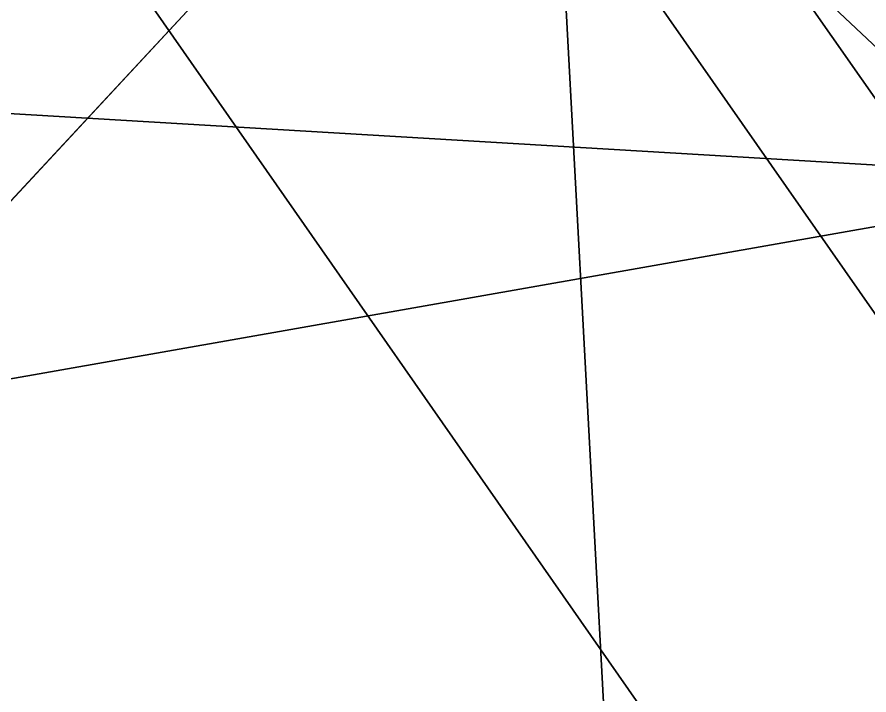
# Model space of a CAD drawing. Header units: metres. Extents: x 503497 to 504361, y 6966567 to 6966857.
# Drawn here: x 504148.677 to 504150.064, y 6966725.612 to 6966726.717 of the extents above; entities that cross this region are included whole.
import ezdxf

# ---------------------------------------------------------------- set-up
doc = ezdxf.new("R2010")
doc.units = ezdxf.units.M

msp = doc.modelspace()

# ---------------------------------------------------------------- linework, layer by layer
at = {"layer": 'SHADOW_APPROVED_20260314T074000'}
for points in [[(504158.5991, 6966727.8767), (504158.3042, 6966725.9861), (504062.3463, 6966709.0848), (504062.6412, 6966710.9754), (504158.5991, 6966727.8767)], [(504173.0714, 6966725.6192), (504158.5991, 6966727.8767), (504062.6412, 6966710.9754), (504077.1135, 6966708.7179), (504173.0714, 6966725.6192)]]:
    msp.add_lwpolyline(points, close=True, dxfattribs=at)
at = {"layer": 'SHADOW_APPROVED_20260621T090000'}
for points in [[(504149.5371, 6966727.3537), (504149.9912, 6966730.2649), (504086.0048, 6966661.4504), (504085.5507, 6966658.5392), (504149.5371, 6966727.3537)], [(504158.3042, 6966725.9861), (504149.5371, 6966727.3537), (504085.5507, 6966658.5392), (504094.3178, 6966657.1716), (504158.3042, 6966725.9861)]]:
    msp.add_lwpolyline(points, close=True, dxfattribs=at)
at = {"layer": 'SHADOW_APPROVED_20260621T120000'}
for points in [[(504149.5371, 6966727.3537), (504149.9912, 6966730.2649), (504152.8572, 6966677.0421), (504152.4031, 6966674.1309), (504149.5371, 6966727.3537)], [(504158.3042, 6966725.9861), (504149.5371, 6966727.3537), (504152.4031, 6966674.1309), (504161.1702, 6966672.7633), (504158.3042, 6966725.9861)]]:
    msp.add_lwpolyline(points, close=True, dxfattribs=at)
at = {"layer": 'SHADOW_APPROVED_20260621T140000'}
for points in [[(504146.7781, 6966729.7721), (504138.446, 6966731.0718), (504180.9931, 6966670.0489), (504189.3252, 6966668.7492), (504146.7781, 6966729.7721)], [(504146.9294, 6966730.7425), (504146.7781, 6966729.7721), (504189.3252, 6966668.7492), (504189.4765, 6966669.7196), (504146.9294, 6966730.7425)], [(504149.9912, 6966730.2649), (504146.9294, 6966730.7425), (504189.4765, 6966669.7196), (504192.5383, 6966669.242), (504149.9912, 6966730.2649)], [(504149.5371, 6966727.3537), (504149.9912, 6966730.2649), (504192.5383, 6966669.242), (504192.0842, 6966666.3308), (504149.5371, 6966727.3537)], [(504158.3042, 6966725.9861), (504149.5371, 6966727.3537), (504192.0842, 6966666.3308), (504200.8513, 6966664.9632), (504158.3042, 6966725.9861)]]:
    msp.add_lwpolyline(points, close=True, dxfattribs=at)
at = {"layer": 'SHADOW_APPROVED_20260621T150000'}
for points in [[(504146.7781, 6966729.7721), (504138.446, 6966731.0718), (504218.5765, 6966655.6185), (504226.9086, 6966654.3188), (504146.7781, 6966729.7721)], [(504146.9294, 6966730.7425), (504146.7781, 6966729.7721), (504226.9086, 6966654.3188), (504227.0599, 6966655.2892), (504146.9294, 6966730.7425)]]:
    msp.add_lwpolyline(points, close=True, dxfattribs=at)
at = {"layer": 'SHADOW_APPROVED_20261221T090000'}
for points in [[(504158.5991, 6966727.8767), (504158.3042, 6966725.9861), (504125.2213, 6966727.9537), (504125.5162, 6966729.8443), (504158.5991, 6966727.8767)], [(504158.3042, 6966725.9861), (504149.5371, 6966727.3537), (504116.4542, 6966729.3213), (504125.2213, 6966727.9537), (504158.3042, 6966725.9861)]]:
    msp.add_lwpolyline(points, close=True, dxfattribs=at)
at = {"layer": 'SHADOW_COMPARATOR_RL48_20260314T074000'}
for points in [[(504158.5991, 6966727.8767), (504158.3042, 6966725.9861), (504103.5851, 6966716.3483), (504103.88, 6966718.2389), (504158.5991, 6966727.8767)], [(504173.0714, 6966725.6192), (504158.5991, 6966727.8767), (504103.88, 6966718.2389), (504118.3523, 6966715.9814), (504173.0714, 6966725.6192)]]:
    msp.add_lwpolyline(points, close=True, dxfattribs=at)
at = {"layer": 'SHADOW_COMPARATOR_RL48_20260621T090000'}
for points in [[(504149.5371, 6966727.3537), (504149.9912, 6966730.2649), (504113.5035, 6966691.0241), (504113.0494, 6966688.1129), (504149.5371, 6966727.3537)], [(504158.3042, 6966725.9861), (504149.5371, 6966727.3537), (504113.0494, 6966688.1129), (504121.8165, 6966686.7453), (504158.3042, 6966725.9861)]]:
    msp.add_lwpolyline(points, close=True, dxfattribs=at)
at = {"layer": 'SHADOW_COMPARATOR_RL48_20260621T120000'}
for points in [[(504149.5371, 6966727.3537), (504149.9912, 6966730.2649), (504151.6255, 6966699.9151), (504151.1714, 6966697.0039), (504149.5371, 6966727.3537)], [(504158.3042, 6966725.9861), (504149.5371, 6966727.3537), (504151.1714, 6966697.0039), (504159.9385, 6966695.6363), (504158.3042, 6966725.9861)]]:
    msp.add_lwpolyline(points, close=True, dxfattribs=at)
at = {"layer": 'SHADOW_COMPARATOR_RL48_20260621T140000'}
for points in [[(504146.7781, 6966729.7721), (504138.446, 6966731.0718), (504162.708, 6966696.2741), (504171.0401, 6966694.9744), (504146.7781, 6966729.7721)], [(504146.9294, 6966730.7425), (504146.7781, 6966729.7721), (504171.0401, 6966694.9744), (504171.1914, 6966695.9448), (504146.9294, 6966730.7425)], [(504149.9912, 6966730.2649), (504146.9294, 6966730.7425), (504171.1914, 6966695.9448), (504174.2532, 6966695.4672), (504149.9912, 6966730.2649)], [(504149.5371, 6966727.3537), (504149.9912, 6966730.2649), (504174.2532, 6966695.4672), (504173.7991, 6966692.556), (504149.5371, 6966727.3537)], [(504158.3042, 6966725.9861), (504149.5371, 6966727.3537), (504173.7991, 6966692.556), (504182.5662, 6966691.1884), (504158.3042, 6966725.9861)]]:
    msp.add_lwpolyline(points, close=True, dxfattribs=at)
at = {"layer": 'SHADOW_COMPARATOR_RL48_20260621T150000'}
for points in [[(504146.7781, 6966729.7721), (504138.446, 6966731.0718), (504184.1396, 6966688.0453), (504192.4717, 6966686.7456), (504146.7781, 6966729.7721)], [(504146.9294, 6966730.7425), (504146.7781, 6966729.7721), (504192.4717, 6966686.7456), (504192.623, 6966687.716), (504146.9294, 6966730.7425)]]:
    msp.add_lwpolyline(points, close=True, dxfattribs=at)
at = {"layer": 'SHADOW_COMPARATOR_RL48_20261221T090000'}
for points in [[(504158.5991, 6966727.8767), (504158.3042, 6966725.9861), (504139.439, 6966727.1081), (504139.7339, 6966728.9987), (504158.5991, 6966727.8767)], [(504158.3042, 6966725.9861), (504149.5371, 6966727.3537), (504130.6719, 6966728.4757), (504139.439, 6966727.1081), (504158.3042, 6966725.9861)]]:
    msp.add_lwpolyline(points, close=True, dxfattribs=at)

doc.saveas('drawing.dxf')
